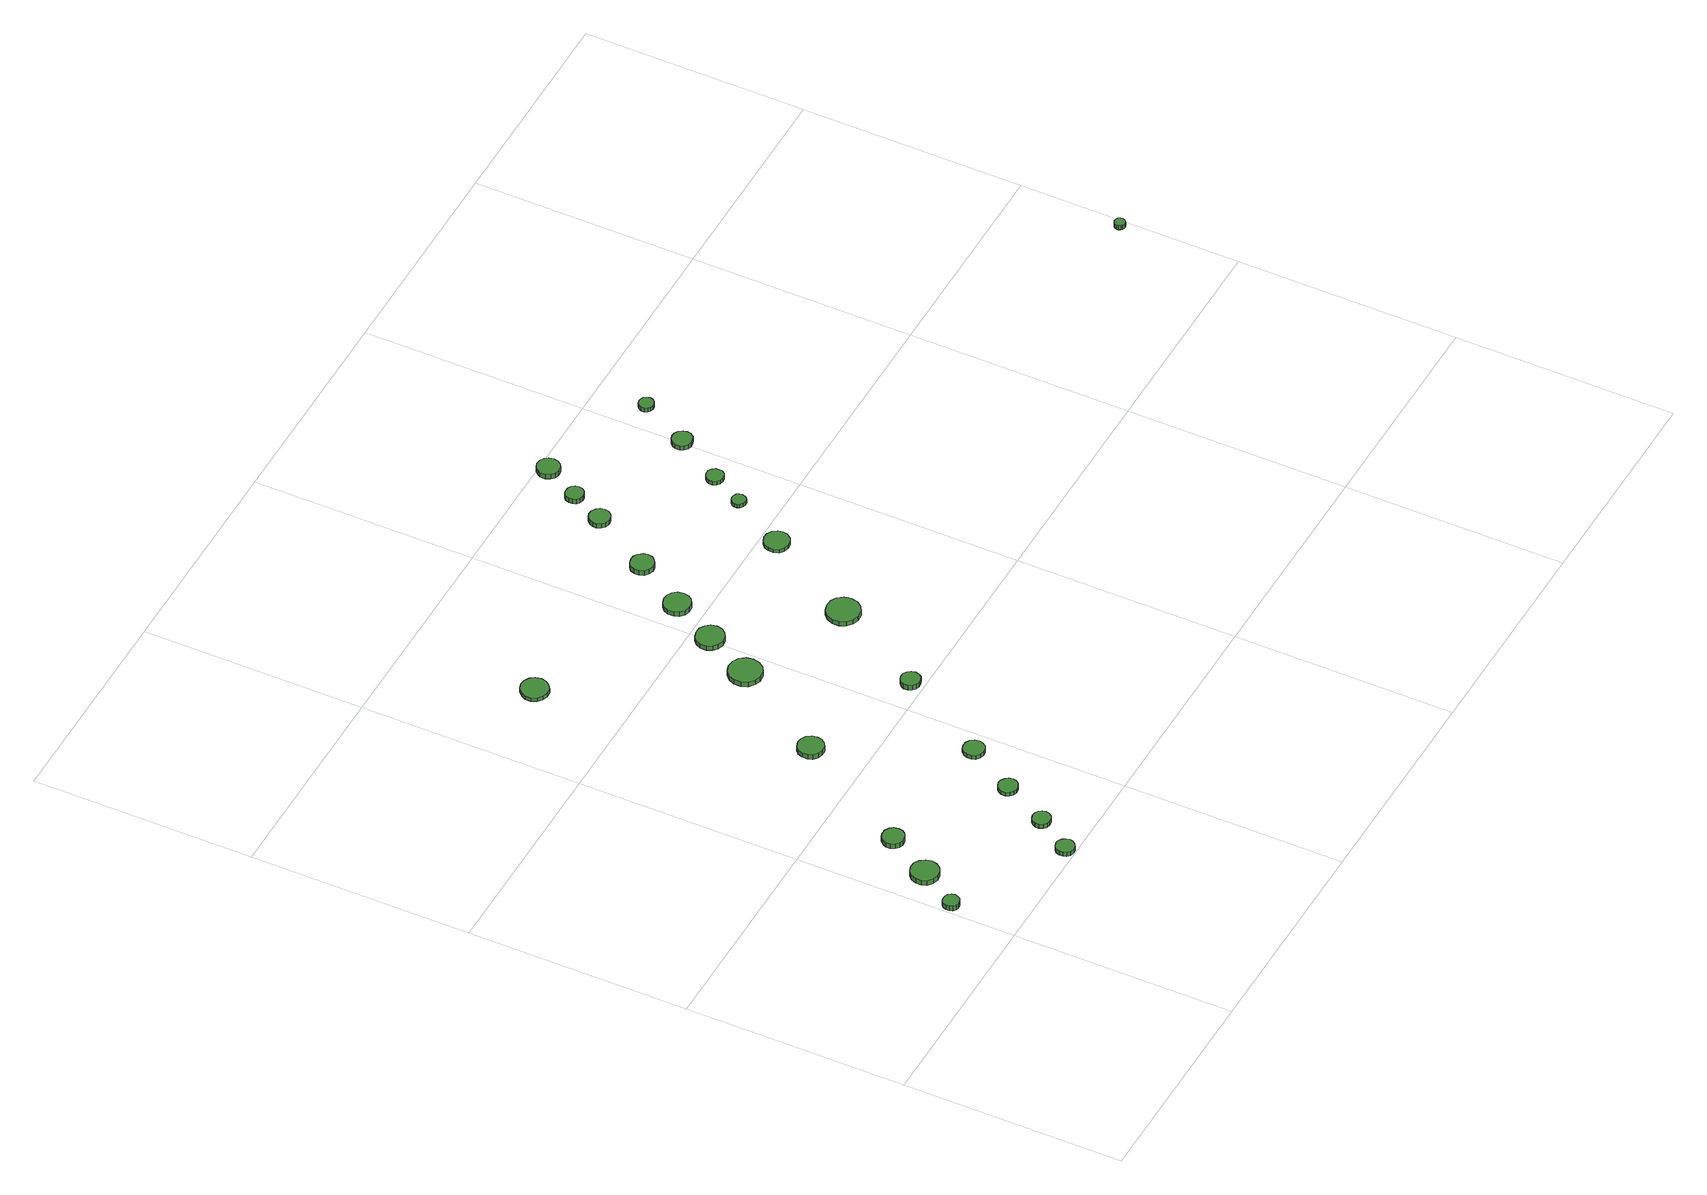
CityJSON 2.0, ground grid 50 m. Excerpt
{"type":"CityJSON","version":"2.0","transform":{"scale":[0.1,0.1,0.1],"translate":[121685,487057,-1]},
"CityObjects":{
"tree1":{"type":"SolitaryVegetationObject","attributes":{"function":"something"},"geometry":[{"type":"MultiSurface","lod":"1","boundaries":[[[0,1,2,3,4,5,6,7,8,9,10,11,12,13,14]],[[15,16,17,18,19,20,21,22,23,24,25,26,27,28,29]],[[0,29,28,1]],[[1,28,27,2]],[[2,27,26,3]],[[3,26,25,4]],[[4,25,24,5]],[[5,24,23,6]],[[6,23,22,7]],[[7,22,21,8]],[[8,21,20,9]],[[9,20,19,10]],[[10,19,18,11]],[[11,18,17,12]],[[12,17,16,13]],[[13,16,15,14]],[[14,15,29,0]]]}]},
"tree2":{"type":"SolitaryVegetationObject","attributes":{"function":"something"},"geometry":[{"type":"MultiSurface","lod":"1","boundaries":[[[30,31,32,33,34,35,36,37,38,39,40,41,42,43,44]],[[45,46,47,48,49,50,51,52,53,54,55,56,57,58,59]],[[30,59,58,31]],[[31,58,57,32]],[[32,57,56,33]],[[33,56,55,34]],[[34,55,54,35]],[[35,54,53,36]],[[36,53,52,37]],[[37,52,51,38]],[[38,51,50,39]],[[39,50,49,40]],[[40,49,48,41]],[[41,48,47,42]],[[42,47,46,43]],[[43,46,45,44]],[[44,45,59,30]]]}]},
"tree3":{"type":"SolitaryVegetationObject","attributes":{"function":"something"},"geometry":[{"type":"MultiSurface","lod":"1","boundaries":[[[60,61,62,63,64,65,66,67,68,69,70,71,72,73,74]],[[75,76,77,78,79,80,81,82,83,84,85,86,87,88,89]],[[60,89,88,61]],[[61,88,87,62]],[[62,87,86,63]],[[63,86,85,64]],[[64,85,84,65]],[[65,84,83,66]],[[66,83,82,67]],[[67,82,81,68]],[[68,81,80,69]],[[69,80,79,70]],[[70,79,78,71]],[[71,78,77,72]],[[72,77,76,73]],[[73,76,75,74]],[[74,75,89,60]]]}]},
"tree4":{"type":"SolitaryVegetationObject","attributes":{"function":"something"},"geometry":[{"type":"MultiSurface","lod":"1","boundaries":[[[90,91,92,93,94,95,96,97,98,99,100,101,102,103,104]],[[105,106,107,108,109,110,111,112,113,114,115,116,117,118,119]],[[90,119,118,91]],[[91,118,117,92]],[[92,117,116,93]],[[93,116,115,94]],[[94,115,114,95]],[[95,114,113,96]],[[96,113,112,97]],[[97,112,111,98]],[[98,111,110,99]],[[99,110,109,100]],[[100,109,108,101]],[[101,108,107,102]],[[102,107,106,103]],[[103,106,105,104]],[[104,105,119,90]]]}]},
"tree5":{"type":"SolitaryVegetationObject","attributes":{"function":"something"},"geometry":[{"type":"MultiSurface","lod":"1","boundaries":[[[120,121,122,123,124,125,126,127,128,129,130,131,132,133,134]],[[135,136,137,138,139,140,141,142,143,144,145,146,147,148,149]],[[120,149,148,121]],[[121,148,147,122]],[[122,147,146,123]],[[123,146,145,124]],[[124,145,144,125]],[[125,144,143,126]],[[126,143,142,127]],[[127,142,141,128]],[[128,141,140,129]],[[129,140,139,130]],[[130,139,138,131]],[[131,138,137,132]],[[132,137,136,133]],[[133,136,135,134]],[[134,135,149,120]]]}]},
"tree6":{"type":"SolitaryVegetationObject","attributes":{"function":"something"},"geometry":[{"type":"MultiSurface","lod":"1","boundaries":[[[150,151,152,153,154,155,156,157,158,159,160,161,162,163,164]],[[165,166,167,168,169,170,171,172,173,174,175,176,177,178,179]],[[150,179,178,151]],[[151,178,177,152]],[[152,177,176,153]],[[153,176,175,154]],[[154,175,174,155]],[[155,174,173,156]],[[156,173,172,157]],[[157,172,171,158]],[[158,171,170,159]],[[159,170,169,160]],[[160,169,168,161]],[[161,168,167,162]],[[162,167,166,163]],[[163,166,165,164]],[[164,165,179,150]]]}]},
"tree7":{"type":"SolitaryVegetationObject","attributes":{"function":"something"},"geometry":[{"type":"MultiSurface","lod":"1","boundaries":[[[180,181,182,183,184,185,186,187,188,189,190,191,192,193,194]],[[195,196,197,198,199,200,201,202,203,204,205,206,207,208,209]],[[180,209,208,181]],[[181,208,207,182]],[[182,207,206,183]],[[183,206,205,184]],[[184,205,204,185]],[[185,204,203,186]],[[186,203,202,187]],[[187,202,201,188]],[[188,201,200,189]],[[189,200,199,190]],[[190,199,198,191]],[[191,198,197,192]],[[192,197,196,193]],[[193,196,195,194]],[[194,195,209,180]]]}]},
"tree8":{"type":"SolitaryVegetationObject","attributes":{"function":"something"},"geometry":[{"type":"MultiSurface","lod":"1","boundaries":[[[210,211,212,213,214,215,216,217,218,219,220,221,222,223,224]],[[225,226,227,228,229,230,231,232,233,234,235,236,237,238,239]],[[210,239,238,211]],[[211,238,237,212]],[[212,237,236,213]],[[213,236,235,214]],[[214,235,234,215]],[[215,234,233,216]],[[216,233,232,217]],[[217,232,231,218]],[[218,231,230,219]],[[219,230,229,220]],[[220,229,228,221]],[[221,228,227,222]],[[222,227,226,223]],[[223,226,225,224]],[[224,225,239,210]]]}]},
"tree9":{"type":"SolitaryVegetationObject","attributes":{"function":"something"},"geometry":[{"type":"MultiSurface","lod":"1","boundaries":[[[240,241,242,243,244,245,246,247,248,249,250,251,252,253,254]],[[255,256,257,258,259,260,261,262,263,264,265,266,267,268,269]],[[240,269,268,241]],[[241,268,267,242]],[[242,267,266,243]],[[243,266,265,244]],[[244,265,264,245]],[[245,264,263,246]],[[246,263,262,247]],[[247,262,261,248]],[[248,261,260,249]],[[249,260,259,250]],[[250,259,258,251]],[[251,258,257,252]],[[252,257,256,253]],[[253,256,255,254]],[[254,255,269,240]]]}]},
"tree10":{"type":"SolitaryVegetationObject","attributes":{"function":"something"},"geometry":[{"type":"MultiSurface","lod":"1","boundaries":[[[270,271,272,273,274,275,276,277,278,279,280,281,282,283,284]],[[285,286,287,288,289,290,291,292,293,294,295,296,297,298,299]],[[270,299,298,271]],[[271,298,297,272]],[[272,297,296,273]],[[273,296,295,274]],[[274,295,294,275]],[[275,294,293,276]],[[276,293,292,277]],[[277,292,291,278]],[[278,291,290,279]],[[279,290,289,280]],[[280,289,288,281]],[[281,288,287,282]],[[282,287,286,283]],[[283,286,285,284]],[[284,285,299,270]]]}]},
"tree11":{"type":"SolitaryVegetationObject","attributes":{"function":"something"},"geometry":[{"type":"MultiSurface","lod":"1","boundaries":[[[300,301,302,303,304,305,306,307,308,309,310,311,312,313,314]],[[315,316,317,318,319,320,321,322,323,324,325,326,327,328,329]],[[300,329,328,301]],[[301,328,327,302]],[[302,327,326,303]],[[303,326,325,304]],[[304,325,324,305]],[[305,324,323,306]],[[306,323,322,307]],[[307,322,321,308]],[[308,321,320,309]],[[309,320,319,310]],[[310,319,318,311]],[[311,318,317,312]],[[312,317,316,313]],[[313,316,315,314]],[[314,315,329,300]]]}]},
"tree12":{"type":"SolitaryVegetationObject","attributes":{"function":"something"},"geometry":[{"type":"MultiSurface","lod":"1","boundaries":[[[330,331,332,333,334,335,336,337,338,339,340,341,342,343,344]],[[345,346,347,348,349,350,351,352,353,354,355,356,357,358,359]],[[330,359,358,331]],[[331,358,357,332]],[[332,357,356,333]],[[333,356,355,334]],[[334,355,354,335]],[[335,354,353,336]],[[336,353,352,337]],[[337,352,351,338]],[[338,351,350,339]],[[339,350,349,340]],[[340,349,348,341]],[[341,348,347,342]],[[342,347,346,343]],[[343,346,345,344]],[[344,345,359,330]]]}]},
"tree13":{"type":"SolitaryVegetationObject","attributes":{"function":"something"},"geometry":[{"type":"MultiSurface","lod":"1","boundaries":[[[360,361,362,363,364,365,366,367,368,369,370,371,372,373,374]],[[375,376,377,378,379,380,381,382,383,384,385,386,387,388,389]],[[360,389,388,361]],[[361,388,387,362]],[[362,387,386,363]],[[363,386,385,364]],[[364,385,384,365]],[[365,384,383,366]],[[366,383,382,367]],[[367,382,381,368]],[[368,381,380,369]],[[369,380,379,370]],[[370,379,378,371]],[[371,378,377,372]],[[372,377,376,373]],[[373,376,375,374]],[[374,375,389,360]]]}]},
"tree14":{"type":"SolitaryVegetationObject","attributes":{"function":"something"},"geometry":[{"type":"MultiSurface","lod":"1","boundaries":[[[390,391,392,393,394,395,396,397,398,399,400,401,402,403,404]],[[405,406,407,408,409,410,411,412,413,414,415,416,417,418,419]],[[390,419,418,391]],[[391,418,417,392]],[[392,417,416,393]],[[393,416,415,394]],[[394,415,414,395]],[[395,414,413,396]],[[396,413,412,397]],[[397,412,411,398]],[[398,411,410,399]],[[399,410,409,400]],[[400,409,408,401]],[[401,408,407,402]],[[402,407,406,403]],[[403,406,405,404]],[[404,405,419,390]]]}]},
"tree15":{"type":"SolitaryVegetationObject","attributes":{"function":"something"},"geometry":[{"type":"MultiSurface","lod":"1","boundaries":[[[420,421,422,423,424,425,426,427,428,429,430,431,432,433,434]],[[435,436,437,438,439,440,441,442,443,444,445,446,447,448,449]],[[420,449,448,421]],[[421,448,447,422]],[[422,447,446,423]],[[423,446,445,424]],[[424,445,444,425]],[[425,444,443,426]],[[426,443,442,427]],[[427,442,441,428]],[[428,441,440,429]],[[429,440,439,430]],[[430,439,438,431]],[[431,438,437,432]],[[432,437,436,433]],[[433,436,435,434]],[[434,435,449,420]]]}]},
"tree16":{"type":"SolitaryVegetationObject","attributes":{"function":"something"},"geometry":[{"type":"MultiSurface","lod":"1","boundaries":[[[450,451,452,453,454,455,456,457,458,459,460,461,462,463,464]],[[465,466,467,468,469,470,471,472,473,474,475,476,477,478,479]],[[450,479,478,451]],[[451,478,477,452]],[[452,477,476,453]],[[453,476,475,454]],[[454,475,474,455]],[[455,474,473,456]],[[456,473,472,457]],[[457,472,471,458]],[[458,471,470,459]],[[459,470,469,460]],[[460,469,468,461]],[[461,468,467,462]],[[462,467,466,463]],[[463,466,465,464]],[[464,465,479,450]]]}]},
"tree17":{"type":"SolitaryVegetationObject","attributes":{"function":"something"},"geometry":[{"type":"MultiSurface","lod":"1","boundaries":[[[480,481,482,483,484,485,486,487,488,489,490,491,492,493,494]],[[495,496,497,498,499,500,501,502,503,504,505,506,507,508,509]],[[480,509,508,481]],[[481,508,507,482]],[[482,507,506,483]],[[483,506,505,484]],[[484,505,504,485]],[[485,504,503,486]],[[486,503,502,487]],[[487,502,501,488]],[[488,501,500,489]],[[489,500,499,490]],[[490,499,498,491]],[[491,498,497,492]],[[492,497,496,493]],[[493,496,495,494]],[[494,495,509,480]]]}]},
"tree18":{"type":"SolitaryVegetationObject","attributes":{"function":"something"},"geometry":[{"type":"MultiSurface","lod":"1","boundaries":[[[510,511,512,513,514,515,516,517,518,519,520,521,522,523,524]],[[525,526,527,528,529,530,531,532,533,534,535,536,537,538,539]],[[510,539,538,511]],[[511,538,537,512]],[[512,537,536,513]],[[513,536,535,514]],[[514,535,534,515]],[[515,534,533,516]],[[516,533,532,517]],[[517,532,531,518]],[[518,531,530,519]],[[519,530,529,520]],[[520,529,528,521]],[[521,528,527,522]],[[522,527,526,523]],[[523,526,525,524]],[[524,525,539,510]]]}]},
"tree19":{"type":"SolitaryVegetationObject","attributes":{"function":"something"},"geometry":[{"type":"MultiSurface","lod":"1","boundaries":[[[540,541,542,543,544,545,546,547,548,549,550,551,552,553,554]],[[555,556,557,558,559,560,561,562,563,564,565,566,567,568,569]],[[540,569,568,541]],[[541,568,567,542]],[[542,567,566,543]],[[543,566,565,544]],[[544,565,564,545]],[[545,564,563,546]],[[546,563,562,547]],[[547,562,561,548]],[[548,561,560,549]],[[549,560,559,550]],[[550,559,558,551]],[[551,558,557,552]],[[552,557,556,553]],[[553,556,555,554]],[[554,555,569,540]]]}]},
"tree20":{"type":"SolitaryVegetationObject","attributes":{"function":"something"},"geometry":[{"type":"MultiSurface","lod":"1","boundaries":[[[570,571,572,573,574,575,576,577,578,579,580,581,582,583,584]],[[585,586,587,588,589,590,591,592,593,594,595,596,597,598,599]],[[570,599,598,571]],[[571,598,597,572]],[[572,597,596,573]],[[573,596,595,574]],[[574,595,594,575]],[[575,594,593,576]],[[576,593,592,577]],[[577,592,591,578]],[[578,591,590,579]],[[579,590,589,580]],[[580,589,588,581]],[[581,588,587,582]],[[582,587,586,583]],[[583,586,585,584]],[[584,585,599,570]]]}]},
"tree21":{"type":"SolitaryVegetationObject","attributes":{"function":"something"},"geometry":[{"type":"MultiSurface","lod":"1","boundaries":[[[600,601,602,603,604,605,606,607,608,609,610,611,612,613,614]],[[615,616,617,618,619,620,621,622,623,624,625,626,627,628,629]],[[600,629,628,601]],[[601,628,627,602]],[[602,627,626,603]],[[603,626,625,604]],[[604,625,624,605]],[[605,624,623,606]],[[606,623,622,607]],[[607,622,621,608]],[[608,621,620,609]],[[609,620,619,610]],[[610,619,618,611]],[[611,618,617,612]],[[612,617,616,613]],[[613,616,615,614]],[[614,615,629,600]]]}]},
"tree22":{"type":"SolitaryVegetationObject","attributes":{"function":"something"},"geometry":[{"type":"MultiSurface","lod":"1","boundaries":[[[630,631,632,633,634,635,636,637,638,639,640,641,642,643,644]],[[645,646,647,648,649,650,651,652,653,654,655,656,657,658,659]],[[630,659,658,631]],[[631,658,657,632]],[[632,657,656,633]],[[633,656,655,634]],[[634,655,654,635]],[[635,654,653,636]],[[636,653,652,637]],[[637,652,651,638]],[[638,651,650,639]],[[639,650,649,640]],[[640,649,648,641]],[[641,648,647,642]],[[642,647,646,643]],[[643,646,645,644]],[[644,645,659,630]]]}]},
"tree23":{"type":"SolitaryVegetationObject","attributes":{"function":"something"},"geometry":[{"type":"MultiSurface","lod":"1","boundaries":[[[660,661,662,663,664,665,666,667,668,669,670,671,672,673,674]],[[675,676,677,678,679,680,681,682,683,684,685,686,687,688,689]],[[660,689,688,661]],[[661,688,687,662]],[[662,687,686,663]],[[663,686,685,664]],[[664,685,684,665]],[[665,684,683,666]],[[666,683,682,667]],[[667,682,681,668]],[[668,681,680,669]],[[669,680,679,670]],[[670,679,678,671]],[[671,678,677,672]],[[672,677,676,673]],[[673,676,675,674]],[[674,675,689,660]]]}]},
"tree24":{"type":"SolitaryVegetationObject","attributes":{"function":"something"},"geometry":[{"type":"MultiSurface","lod":"1","boundaries":[[[690,691,692,693,694,695,696,697,698,699,700,701,702,703,704]],[[705,706,707,708,709,710,711,712,713,714,715,716,717,718,719]],[[690,719,718,691]],[[691,718,717,692]],[[692,717,716,693]],[[693,716,715,694]],[[694,715,714,695]],[[695,714,713,696]],[[696,713,712,697]],[[697,712,711,698]],[[698,711,710,699]],[[699,710,709,700]],[[700,709,708,701]],[[701,708,707,702]],[[702,707,706,703]],[[703,706,705,704]],[[704,705,719,690]]]}]}
},
"vertices":[
[41,156,20],[39,163,20],[35,170,20],[28,173,20],[21,174,20],[13,172,20],[8,167,20],[5,160,20],[5,152,20],[8,145,20],[13,140,20],[21,138,20],[28,139,20],[35,143,20],[39,149,20],[39,149,7],[35,143,7],[28,139,7],[21,138,7],[13,140,7],[8,145,7],[5,152,7],[5,160,7],[8,167,7],[13,172,7],[21,174,7],[28,173,7],[35,170,7],[39,163,7],[41,156,7],
[110,245,19],[107,257,19],[99,268,19],[88,275,19],[75,276,19],[63,272,19],[53,263,19],[48,251,19],[48,238,19],[53,226,19],[63,218,19],[75,214,19],[88,215,19],[99,221,19],[107,232,19],[107,232,6],[99,221,6],[88,215,6],[75,214,6],[63,218,6],[53,226,6],[48,238,6],[48,251,6],[53,263,6],[63,272,6],[75,276,6],[88,275,6],[99,268,6],[107,257,6],[110,245,6],
[165,349,19],[163,359,19],[157,367,19],[148,372,19],[138,373,19],[128,370,19],[121,363,19],[116,354,19],[116,344,19],[121,335,19],[128,328,19],[138,325,19],[148,326,19],[157,331,19],[163,339,19],[163,339,6],[157,331,6],[148,326,6],[138,325,6],[128,328,6],[121,335,6],[116,344,6],[116,354,6],[121,363,6],[128,370,6],[138,373,6],[148,372,6],[157,367,6],[163,359,6],[165,349,6],
[298,23,16],[296,31,16],[291,38,16],[283,43,16],[275,44,16],[267,41,16],[260,35,16],[257,27,16],[257,19,16],[260,11,16],[267,5,16],[275,3,16],[283,3,16],[291,8,16],[296,15,16],[296,15,5],[291,8,5],[283,3,5],[275,3,5],[267,5,5],[260,11,5],[257,19,5],[257,27,5],[260,35,5],[267,41,5],[275,44,5],[283,43,5],[291,38,5],[296,31,5],[298,23,5],
[350,104,16],[348,112,16],[343,119,16],[336,123,16],[327,124,16],[319,121,16],[313,116,16],[309,108,16],[309,100,16],[313,92,16],[319,86,16],[327,84,16],[336,85,16],[343,89,16],[348,96,16],[348,96,5],[343,89,5],[336,85,5],[327,84,5],[319,86,5],[313,92,5],[309,100,5],[309,108,5],[313,116,5],[319,121,5],[327,124,5],[336,123,5],[343,119,5],[348,112,5],[350,104,5],
[407,209,15],[405,218,15],[400,225,15],[392,230,15],[383,231,15],[374,228,15],[368,222,15],[364,214,15],[364,205,15],[368,197,15],[374,191,15],[383,188,15],[392,189,15],[400,193,15],[405,201,15],[405,201,5],[400,193,5],[392,189,5],[383,188,5],[374,191,5],[368,197,5],[364,205,5],[364,214,5],[368,222,5],[374,228,5],[383,231,5],[392,230,5],[400,225,5],[405,218,5],[407,209,5],
[330,620,22],[328,632,22],[321,642,22],[310,648,22],[298,649,22],[287,645,22],[278,637,22],[274,626,22],[274,614,22],[278,604,22],[287,596,22],[298,592,22],[310,593,22],[321,599,22],[328,609,22],[328,609,10],[321,599,10],[310,593,10],[298,592,10],[287,596,10],[278,604,10],[274,614,10],[274,626,10],[278,637,10],[287,645,10],[298,649,10],[310,648,10],[321,642,10],[328,632,10],[330,620,10],
[477,322,15],[475,332,15],[469,340,15],[461,345,15],[451,346,15],[441,343,15],[434,336,15],[430,327,15],[430,317,15],[434,308,15],[441,302,15],[451,299,15],[461,300,15],[469,305,15],[475,313,15],[475,313,5],[469,305,5],[461,300,5],[451,299,5],[441,302,5],[434,308,5],[430,317,5],[430,327,5],[434,336,5],[441,343,5],[451,346,5],[461,345,5],[469,340,5],[475,332,5],[477,322,5],
[236,1206,15],[233,1219,15],[226,1229,15],[215,1235,15],[202,1237,15],[190,1233,15],[181,1224,15],[175,1213,15],[175,1200,15],[181,1188,15],[190,1180,15],[202,1176,15],[215,1177,15],[226,1184,15],[233,1194,15],[233,1194,5],[226,1184,5],[215,1177,5],[202,1176,5],[190,1180,5],[181,1188,5],[175,1200,5],[175,1213,5],[181,1224,5],[190,1233,5],[202,1237,5],[215,1235,5],[226,1229,5],[233,1219,5],[236,1206,5],
[476,841,24],[473,856,24],[464,869,24],[451,876,24],[435,878,24],[421,873,24],[409,863,24],[403,849,24],[403,833,24],[409,819,24],[421,809,24],[435,804,24],[451,806,24],[464,813,24],[473,826,24],[473,826,12],[464,813,12],[451,806,12],[435,804,12],[421,809,12],[409,819,12],[403,833,12],[403,849,12],[409,863,12],[421,873,12],[435,878,12],[451,876,12],[464,869,12],[473,856,12],[476,841,12],
[592,527,24],[590,536,24],[585,543,24],[577,548,24],[568,549,24],[560,546,24],[553,540,24],[549,532,24],[549,523,24],[553,515,24],[560,509,24],[568,506,24],[577,507,24],[585,511,24],[590,519,24],[590,519,11],[585,511,11],[577,507,11],[568,506,11],[560,509,11],[553,515,11],[549,523,11],[549,532,11],[553,540,11],[560,546,11],[568,549,11],[577,548,11],[585,543,11],[590,536,11],[592,527,11],
[535,954,19],[532,967,19],[524,977,19],[513,984,19],[500,985,19],[487,981,19],[478,973,19],[472,961,19],[472,947,19],[478,935,19],[487,927,19],[500,923,19],[513,924,19],[524,931,19],[532,941,19],[532,941,7],[524,931,7],[513,924,7],[500,923,7],[487,927,7],[478,935,7],[472,947,7],[472,961,7],[478,973,7],[487,981,7],[500,985,7],[513,984,7],[524,977,7],[532,967,7],[535,954,7],
[593,1060,17],[591,1073,17],[583,1083,17],[572,1089,17],[560,1090,17],[548,1086,17],[539,1078,17],[534,1067,17],[534,1054,17],[539,1043,17],[548,1034,17],[560,1031,17],[572,1032,17],[583,1038,17],[591,1048,17],[591,1048,5],[583,1038,5],[572,1032,5],[560,1031,5],[548,1034,5],[539,1043,5],[534,1054,5],[534,1067,5],[539,1078,5],[548,1086,5],[560,1090,5],[572,1089,5],[583,1083,5],[591,1073,5],[593,1060,5],
[728,744,24],[725,759,24],[716,771,24],[703,779,24],[687,780,24],[673,776,24],[661,765,24],[655,751,24],[655,736,24],[661,722,24],[673,711,24],[687,707,24],[703,708,24],[716,716,24],[725,728,24],[725,728,12],[716,716,12],[703,708,12],[687,707,12],[673,711,12],[661,722,12],[655,736,12],[655,751,12],[661,765,12],[673,776,12],[687,780,12],[703,779,12],[716,771,12],[725,759,12],[728,744,12],
[662,1178,18],[660,1188,18],[653,1197,18],[644,1202,18],[634,1203,18],[623,1200,18],[615,1193,18],[611,1183,18],[611,1173,18],[615,1163,18],[623,1156,18],[634,1152,18],[644,1153,18],[653,1159,18],[660,1167,18],[660,1167,5],[653,1159,5],[644,1153,5],[634,1152,5],[623,1156,5],[615,1163,5],[611,1173,5],[611,1183,5],[615,1193,5],[623,1200,5],[634,1203,5],[644,1202,5],[653,1197,5],[660,1188,5],[662,1178,5],
[850,963,15],[848,974,15],[841,984,15],[831,990,15],[819,991,15],[808,987,15],[799,979,15],[795,969,15],[795,957,15],[799,946,15],[808,939,15],[819,935,15],[831,936,15],[841,942,15],[848,952,15],[848,952,6],[841,942,6],[831,936,6],[819,935,6],[808,939,6],[799,946,6],[795,957,6],[795,969,6],[799,979,6],[808,987,6],[819,991,6],[831,990,6],[841,984,6],[848,974,6],[850,963,6],
[744,1319,16],[742,1328,16],[736,1336,16],[727,1341,16],[718,1342,16],[708,1339,16],[701,1332,16],[697,1323,16],[697,1314,16],[701,1305,16],[708,1298,16],[718,1295,16],[727,1296,16],[736,1301,16],[742,1309,16],[742,1309,5],[736,1301,5],[727,1296,5],[718,1295,5],[708,1298,5],[701,1305,5],[697,1314,5],[697,1323,5],[701,1332,5],[708,1339,5],[718,1342,5],[727,1341,5],[736,1336,5],[742,1328,5],[744,1319,5],
[778,1395,18],[777,1403,18],[772,1410,18],[764,1414,18],[756,1415,18],[748,1413,18],[742,1407,18],[739,1399,18],[739,1391,18],[742,1383,18],[748,1378,18],[756,1375,18],[764,1376,18],[772,1380,18],[777,1387,18],[777,1387,5],[772,1380,5],[764,1376,5],[756,1375,5],[748,1378,5],[742,1383,5],[739,1391,5],[739,1399,5],[742,1407,5],[748,1413,5],[756,1415,5],[764,1414,5],[772,1410,5],[777,1403,5],[778,1395,5],
[911,1087,16],[909,1093,16],[906,1099,16],[900,1102,16],[893,1103,16],[887,1101,16],[882,1096,16],[880,1090,16],[880,1084,16],[882,1078,16],[887,1074,16],[893,1072,16],[900,1072,16],[906,1076,16],[909,1081,16],[909,1081,6],[906,1076,6],[900,1072,6],[893,1072,6],[887,1074,6],[882,1078,6],[880,1084,6],[880,1090,6],[882,1096,6],[887,1101,6],[893,1103,6],[900,1102,6],[906,1099,6],[909,1093,6],[911,1087,6],
[830,1479,17],[828,1490,17],[822,1498,17],[813,1503,17],[802,1505,17],[792,1501,17],[785,1494,17],[780,1485,17],[780,1474,17],[785,1464,17],[792,1457,17],[802,1454,17],[813,1455,17],[822,1461,17],[828,1469,17],[828,1469,5],[822,1461,5],[813,1455,5],[802,1454,5],[792,1457,5],[785,1464,5],[780,1474,5],[780,1485,5],[785,1494,5],[792,1501,5],[802,1505,5],[813,1503,5],[822,1498,5],[828,1490,5],[830,1479,5],
[956,1164,16],[955,1171,16],[950,1178,16],[943,1182,16],[935,1183,16],[928,1180,16],[922,1175,16],[918,1168,16],[918,1160,16],[922,1152,16],[928,1147,16],[935,1145,16],[943,1145,16],[950,1149,16],[955,1156,16],[955,1156,6],[950,1149,6],[943,1145,6],[935,1145,6],[928,1147,6],[922,1152,6],[918,1160,6],[918,1168,6],[922,1175,6],[928,1180,6],[935,1183,6],[943,1182,6],[950,1178,6],[955,1171,6],[956,1164,6],
[1026,1272,17],[1024,1281,17],[1018,1289,17],[1010,1294,17],[1001,1295,17],[992,1292,17],[985,1285,17],[981,1277,17],[981,1267,17],[985,1259,17],[992,1253,17],[1001,1250,17],[1010,1251,17],[1018,1255,17],[1024,1263,17],[1024,1263,5],[1018,1255,5],[1010,1251,5],[1001,1250,5],[992,1253,5],[985,1259,5],[981,1267,5],[981,1277,5],[985,1285,5],[992,1292,5],[1001,1295,5],[1010,1294,5],[1018,1289,5],[1024,1281,5],[1026,1272,5],
[1083,1386,16],[1081,1393,16],[1077,1399,16],[1071,1402,16],[1064,1403,16],[1058,1401,16],[1053,1396,16],[1050,1390,16],[1050,1383,16],[1053,1377,16],[1058,1372,16],[1064,1370,16],[1071,1371,16],[1077,1374,16],[1081,1380,16],[1081,1380,5],[1077,1374,5],[1071,1371,5],[1064,1370,5],[1058,1372,5],[1053,1377,5],[1050,1383,5],[1050,1390,5],[1053,1396,5],[1058,1401,5],[1064,1403,5],[1071,1402,5],[1077,1399,5],[1081,1393,5],[1083,1386,5],
[1984,758,31],[1983,763,31],[1980,767,31],[1976,769,31],[1971,770,31],[1966,768,31],[1963,765,31],[1961,761,31],[1961,756,31],[1963,751,31],[1966,748,31],[1971,747,31],[1976,747,31],[1980,750,31],[1983,754,31],[1983,754,19],[1980,750,19],[1976,747,19],[1971,747,19],[1966,748,19],[1963,751,19],[1961,756,19],[1961,761,19],[1963,765,19],[1966,768,19],[1971,770,19],[1976,769,19],[1980,767,19],[1983,763,19],[1984,758,19]
]}
